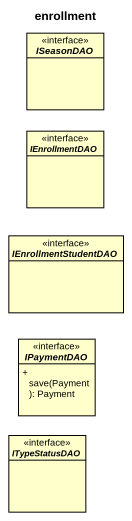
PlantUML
@startuml
title enrollment
hide circle
hide empty members
skinparam classAttributeIconSize 0
interface ISeasonDAO
interface IEnrollmentDAO
interface IEnrollmentStudentDAO
interface IPaymentDAO {
  + save(Payment): Payment
}
interface ITypeStatusDAO
@enduml
